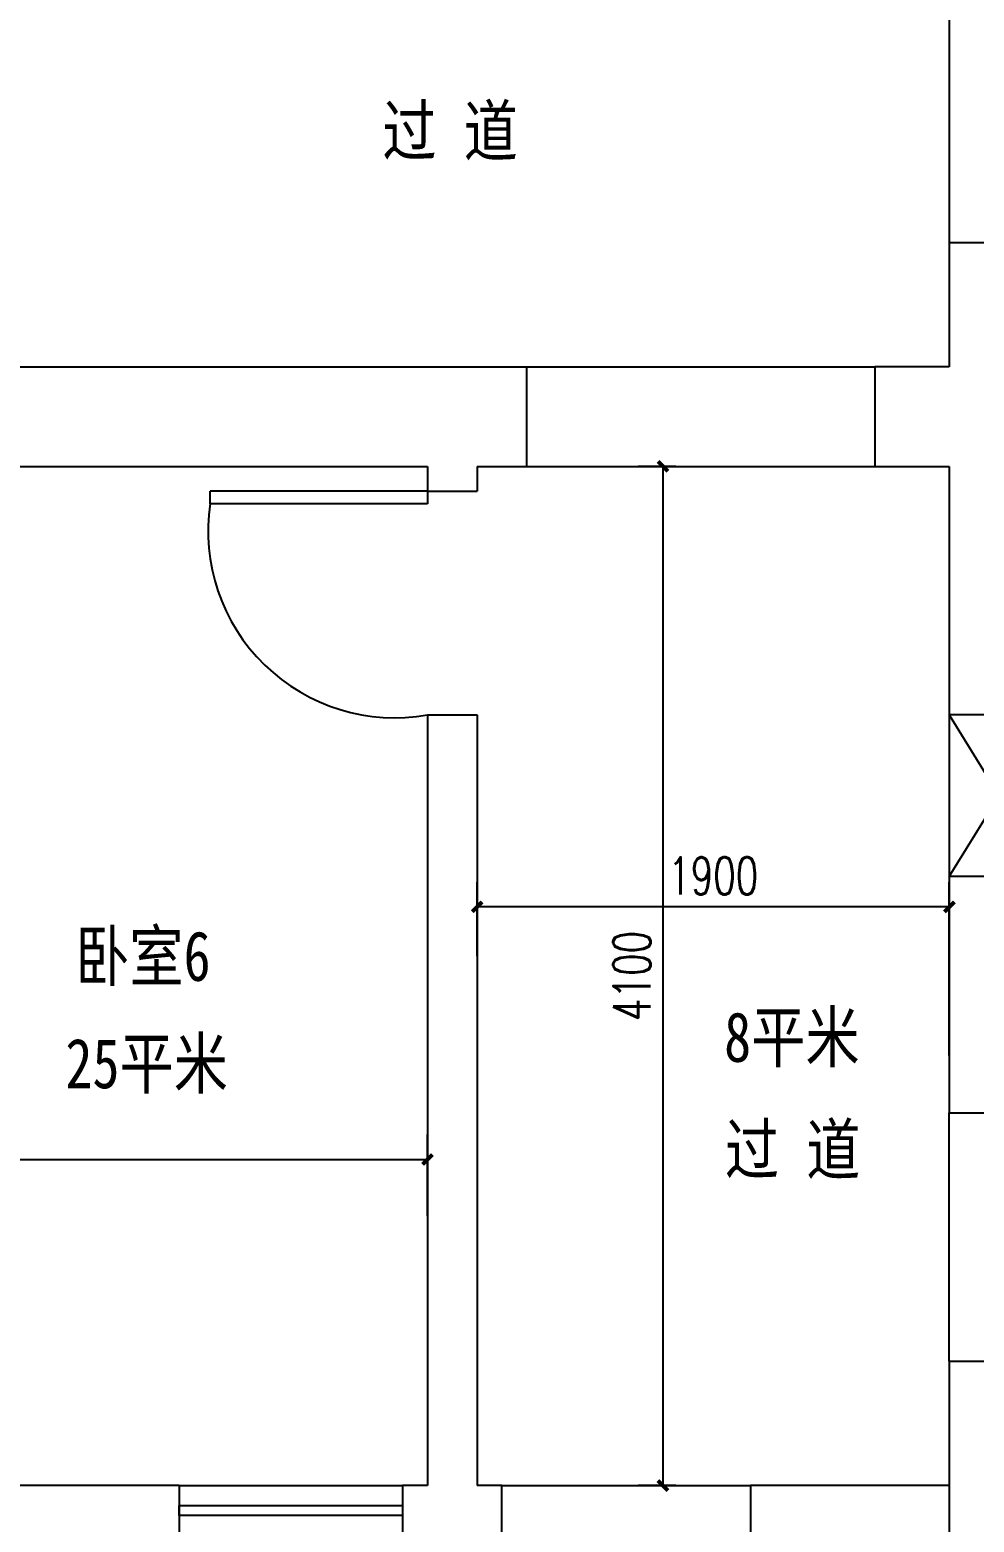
# Model space of a CAD drawing. Header units: millimetres. Extents: x 561810 to 956823, y -438984 to -391712.
# Drawn here: x 585989 to 589790, y -409150 to -403147 of the extents above; entities that cross this region are included whole.
import ezdxf

# ---------------------------------------------------------------- set-up
doc = ezdxf.new("R2010")
doc.units = ezdxf.units.MM
doc.header["$LTSCALE"] = 10
doc.header["$MEASUREMENT"] = 0
doc.layers.get('0').update_dxf_attribs({"linetype": 'CONTINUOUS'})
doc.layers.get('DEFPOINTS').update_dxf_attribs({"color": 1, "linetype": 'CONTINUOUS'})
for name, color, linetype in [('PUB_DIM', 3, 'CONTINUOUS'), ('WALL', 7, 'CONTINUOUS'), ('WINDOW', 4, 'CONTINUOUS'), ('填充', 8, 'CONTINUOUS'), ('墙', 7, 'CONTINUOUS')]:
    doc.layers.add(name, color=color, linetype=linetype)
doc.styles.add('12', font='', dxfattribs={"width": 0.8})
doc.styles.add('_TCH_DIM_T3', font='SIMPLEX', dxfattribs={"width": 0.705882, "bigfont": 'GBCBIG'})
doc.styles.get('12').set_extended_font_data('SimSun')
doc.dimstyles.new('_TCH_ARCH&&100', dxfattribs={"dimtxt": 297.5, "dimasz": 100, "dimexe": 250, "dimexo": 300, "dimgap": 126.25, "dimtad": 1, "dimdec": 0, "dimzin": 0, "dimdsep": 46, "dimtxsty": '_TCH_DIM_T3', "dimblk": 'ARCHTICK', "dimcen": 0.09, "dimclrt": 7, "dimazin": 0, "dimtfac": 1, "dimtdec": 0, "dimtix": 1, "dimtmove": 0, "dimatfit": 3, "dimldrblk": 'ARCHTICK', "dimfxl": 0, "dimtolj": 1, "dimtzin": 0, "dimarcsym": 0})

# ---------------------------------------------------------------- blocks, each defined once
blk = doc.blocks.new('_ARCHTICK')
at = {"color": 0, "linetype": 'ByBlock', "const_width": 0.4}
blk.add_lwpolyline([(-0.5, -0.5), (0.5, 0.5)], dxfattribs=at)
blk = doc.blocks.new('*D906')
at = {"layer": 'DEFPOINTS', "color": 0}
for p in [(587589.9, -407690.9), (581389.9, -408017.8), (587589.9, -408017.8)]:
    blk.add_point(p, dxfattribs=at)
at = {"layer": 'PUB_DIM', "color": 0, "lineweight": -2}
for p, q in [((581389.9, -407917.8), (581389.9, -407590.9)), ((587589.9, -407917.8), (587589.9, -407590.9))]:
    blk.add_line(p, q, dxfattribs=at)
at = {"layer": 'PUB_DIM', "color": 8, "lineweight": -2}
blk.add_line((581389.9, -407690.9), (587589.9, -407690.9), dxfattribs=at)
at = {"layer": 'PUB_DIM', "color": 8, "lineweight": -2, "xscale": 40, "yscale": 40, "zscale": 40, "rotation": 180}
blk.add_blockref('_ARCHTICK', (581389.9, -407690.9), dxfattribs=at)
at = {"layer": 'PUB_DIM', "color": 8, "lineweight": -2, "xscale": 40, "yscale": 40, "zscale": 40}
blk.add_blockref('_ARCHTICK', (587589.9, -407690.9), dxfattribs=at)
at = {"layer": 'PUB_DIM', "color": 142, "insert": (584489.9, -407565.9), "char_height": 150, "attachment_point": 5, "style": '_TCH_DIM_T3'}
blk.add_mtext('\\A1;6200', dxfattribs=at)
blk = doc.blocks.new('*D912')
at = {"layer": 'DEFPOINTS', "color": 0}
for p in [(587789.9, -406674.9), (587789.9, -406972.4), (589689.9, -407372.4)]:
    blk.add_point(p, dxfattribs=at)
at = {"layer": 'PUB_DIM', "color": 0, "lineweight": -2}
for p, q in [((587789.9, -406872.4), (587789.9, -406574.9)), ((589689.9, -407272.4), (589689.9, -406574.9))]:
    blk.add_line(p, q, dxfattribs=at)
at = {"layer": 'PUB_DIM', "color": 8, "lineweight": -2}
blk.add_line((589689.9, -406674.9), (587789.9, -406674.9), dxfattribs=at)
at = {"layer": 'PUB_DIM', "color": 8, "lineweight": -2, "xscale": 40, "yscale": 40, "zscale": 40, "rotation": 180}
blk.add_blockref('_ARCHTICK', (587789.9, -406674.9), dxfattribs=at)
at = {"layer": 'PUB_DIM', "color": 8, "lineweight": -2, "xscale": 40, "yscale": 40, "zscale": 40}
blk.add_blockref('_ARCHTICK', (589689.9, -406674.9), dxfattribs=at)
at = {"layer": 'PUB_DIM', "color": 142, "insert": (588739.9, -406549.9), "char_height": 150, "attachment_point": 5, "style": '_TCH_DIM_T3'}
blk.add_mtext('\\A1;1900', dxfattribs=at)
blk = doc.blocks.new('*D913')
at = {"layer": 'DEFPOINTS', "color": 0}
for p in [(588689.7, -404902.8), (588537.4, -409002.8), (588689.7, -409002.8)]:
    blk.add_point(p, dxfattribs=at)
at = {"layer": 'PUB_DIM', "color": 0, "lineweight": -2}
for p, q in [((588589.7, -404902.8), (588437.4, -404902.8)), ((588589.7, -409002.8), (588437.4, -409002.8))]:
    blk.add_line(p, q, dxfattribs=at)
at = {"layer": 'PUB_DIM', "color": 8, "lineweight": -2}
blk.add_line((588537.4, -404902.8), (588537.4, -409002.8), dxfattribs=at)
at = {"layer": 'PUB_DIM', "color": 8, "lineweight": -2, "xscale": 40, "yscale": 40, "zscale": 40}
for p, rotation in [((588537.4, -404902.8), 90), ((588537.4, -409002.8), 270)]:
    blk.add_blockref('_ARCHTICK', p, dxfattribs=dict(at, rotation=rotation))
at = {"layer": 'PUB_DIM', "color": 142, "insert": (588412.4, -406952.8), "char_height": 150, "attachment_point": 5, "rotation": 90, "style": '_TCH_DIM_T3'}
blk.add_mtext('\\A1;4100', dxfattribs=at)

msp = doc.modelspace()

# ---------------------------------------------------------------- linework, layer by layer
at = {"layer": 'WALL'}
for p, q in [((589889.9, -404002.8), (589689.9, -404002.8)), ((589689.9, -404002.8), (589689.9, -404502.8)), ((585654.7, -404502.8), (587989.6, -404502.8)), ((587989.6, -404902.8), (587989.6, -404502.8)), ((589689.9, -404502.8), (589389.7, -404502.8)), ((589389.7, -404502.8), (589389.7, -404902.8)), ((585654.7, -404902.8), (587589.9, -404902.8)), ((587589.9, -404902.8), (587589.9, -405002.8)), ((587789.9, -404902.8), (587989.6, -404902.8)), ((587789.9, -404902.8), (587789.9, -405002.8)), ((589389.7, -404902.8), (589689.9, -404902.8)), ((589689.9, -404902.8), (589689.9, -405902.8)), ((587589.6, -405002.8), (587789.9, -405002.8)), ((587589.9, -405902.8), (587589.9, -409002.8)), ((587589.9, -405902.8), (587789.9, -405902.8)), ((587789.9, -405902.8), (587789.9, -409002.8)), ((590089.7, -405902.8), (589689.9, -405902.8)), ((589689.9, -406552.8), (589689.9, -407502.8)), ((590089.7, -406552.8), (589689.9, -406552.8)), ((589689.9, -407502.8), (589889.9, -407502.8)), ((589689.9, -408502.8), (589689.9, -410902.8)), ((589689.9, -408502.8), (589889.9, -408502.8)), ((586589.9, -409002.8), (581389.9, -409002.8)), ((586589.9, -409002.8), (586589.9, -409202.8)), ((587489.9, -409002.8), (587489.9, -409202.8)), ((587589.9, -409002.8), (587489.9, -409002.8)), ((587889.6, -409002.8), (587789.9, -409002.8)), ((587889.6, -409202.8), (587889.6, -409002.8)), ((589689.9, -409002.8), (588889.6, -409002.8)), ((588889.6, -409002.8), (588889.6, -409202.8))]:
    msp.add_line(p, q, dxfattribs=at)
at = {"layer": 'WINDOW'}
for p, q in [((586714.9, -405052.8), (586714.9, -405002.8)), ((587589.9, -405002.8), (586714.9, -405002.8)), ((587589.9, -405002.8), (587589.9, -405052.8)), ((587589.9, -405052.8), (586714.9, -405052.8))]:
    msp.add_line(p, q, dxfattribs=at)
msp.add_lwpolyline([(586589.9, -409082.8), (587489.9, -409082.8), (587489.9, -409122.8), (586589.9, -409122.8), (586589.9, -409082.8)], dxfattribs=at)
msp.add_arc((587458.4, -405163), 751.3, 171.55942, 280.08023, dxfattribs=at)
at = {"layer": '填充', "color": 142, "ltscale": 0.01}
msp.add_line((589689.9, -405902.8), (589689.9, -406552.8), dxfattribs=at)
at = {"layer": '墙', "color": 250}
for p, q in [((589689.9, -403002.8), (589689.9, -404002.8)), ((587989.6, -404502.8), (589389.7, -404502.8)), ((587989.6, -404902.8), (589389.7, -404902.8)), ((589689.9, -406552.8), (590089.7, -405902.8)), ((589689.9, -405902.8), (590089.7, -406552.8)), ((589689.9, -408502.8), (589689.9, -407502.8)), ((586589.9, -409002.8), (587489.9, -409002.8)), ((587889.6, -409002.8), (588889.6, -409002.8))]:
    msp.add_line(p, q, dxfattribs=at)

# ---------------------------------------------------------------- texts
at = {"layer": '填充', "color": 142, "ltscale": 0.01, "style": '12', "width": 0.8}
for s, p in [('过 道', (587408.2, -403653.2)), ('卧室6', (586171.7, -406972.4)), ('8平米', (588783.7, -407298.1)), ('25平米', (586132.7, -407404.3)), ('过 道', (588786.7, -407750.7))]:
    msp.add_text(s, height=200, dxfattribs=at).set_placement(p)

# ---------------------------------------------------------------- dimensions: what is measured, and where the dimension line sits
at = {"layer": 'PUB_DIM', "color": 8}
dim = msp.add_linear_dim(base=(588537.4, -409002.8), p1=(588689.7, -404902.8), p2=(588689.7, -409002.8), angle=90, dimstyle='_TCH_ARCH&&100', override={"dimtxt": 150, "dimasz": 40, "dimexe": 100, "dimexo": 100, "dimgap": 50, "dimclrd": 8, "dimclrt": 142}, dxfattribs=at)
dim.commit()
dim.dimension.update_dxf_attribs({"geometry": '*D913', "text_midpoint": (588412.4, -406952.8)})
for base, p1, p2, picture, middle in [((587789.9, -406674.9), (589689.9, -407372.4), (587789.9, -406972.4), '*D912', (588739.9, -406549.9)), ((587589.9, -407690.9), (581389.9, -408017.8), (587589.9, -408017.8), '*D906', (584489.9, -407565.9))]:
    dim = msp.add_linear_dim(base=base, p1=p1, p2=p2, dimstyle='_TCH_ARCH&&100', override={"dimtxt": 150, "dimasz": 40, "dimexe": 100, "dimexo": 100, "dimgap": 50, "dimclrd": 8, "dimclrt": 142}, dxfattribs=at)
    dim.commit()
    dim.dimension.update_dxf_attribs({"geometry": picture, "text_midpoint": middle})

doc.saveas('drawing.dxf')
